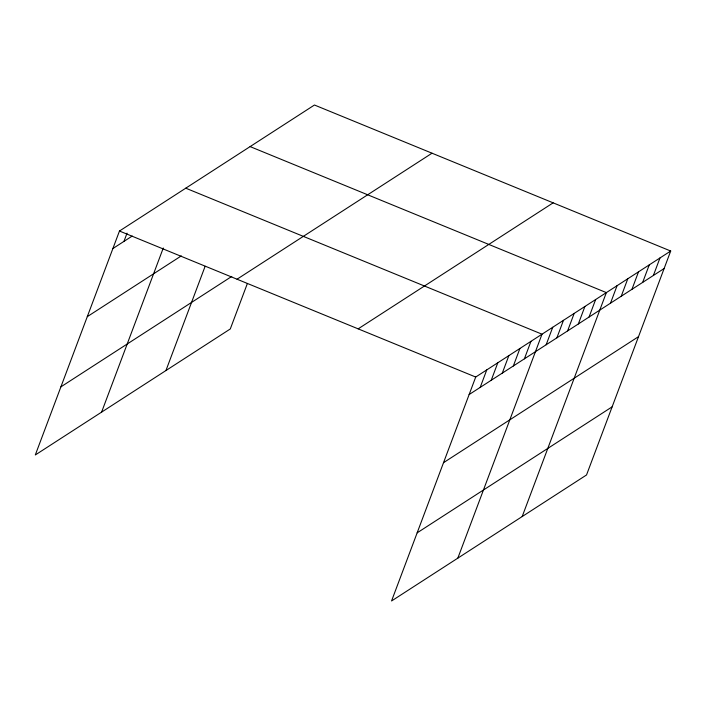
<?xml version="1.0" encoding="UTF-8"?>
<svg xmlns="http://www.w3.org/2000/svg" width="706" height="706" viewBox="0 0 706 706"><rect width="100%" height="100%" fill="white"/><g stroke="black" fill="none" stroke-linecap="round" stroke-linejoin="round"><path stroke-width="1.06" d="M670.7 251.027L475.712 377.039L391.539 600.982L586.527 474.97L670.7 251.027L314.461 105.017L119.473 231.03L35.3 454.973L230.288 328.961L247.356 283.547M123.947 241.399L127.045 233.156M101.593 412.127L163.28 248.009M165.936 370.544L205.128 266.294M480.186 387.4L486.761 369.9M491.235 380.26L497.818 362.76M502.284 373.121L508.867 355.612M513.333 365.982L519.916 348.473M524.381 358.833L530.965 341.333M457.832 558.137L542.014 334.194L185.766 188.184M546.153 344.766L552.736 327.266M556.884 337.839L563.459 320.33M567.606 330.902L574.181 313.402M578.329 323.975L584.903 306.475M589.051 317.047L595.635 299.538M522.184 516.554L606.357 292.611L250.109 146.601M610.505 303.183L617.079 285.683M621.227 296.255L627.802 278.746M631.949 289.319L638.524 271.819M642.672 282.391L649.255 264.891M653.394 275.455L659.978 257.955M112.898 248.538L132.234 236.042M87.288 316.659L181.283 255.907M60.91 386.853L231.762 276.434M237.031 279.214L432.019 153.202M358.154 328.855L553.142 202.843M469.137 394.539L664.125 268.527M443.527 462.668L638.515 336.656M417.149 532.853L612.128 406.841M119.473 231.03L475.712 377.039"/></g></svg>
